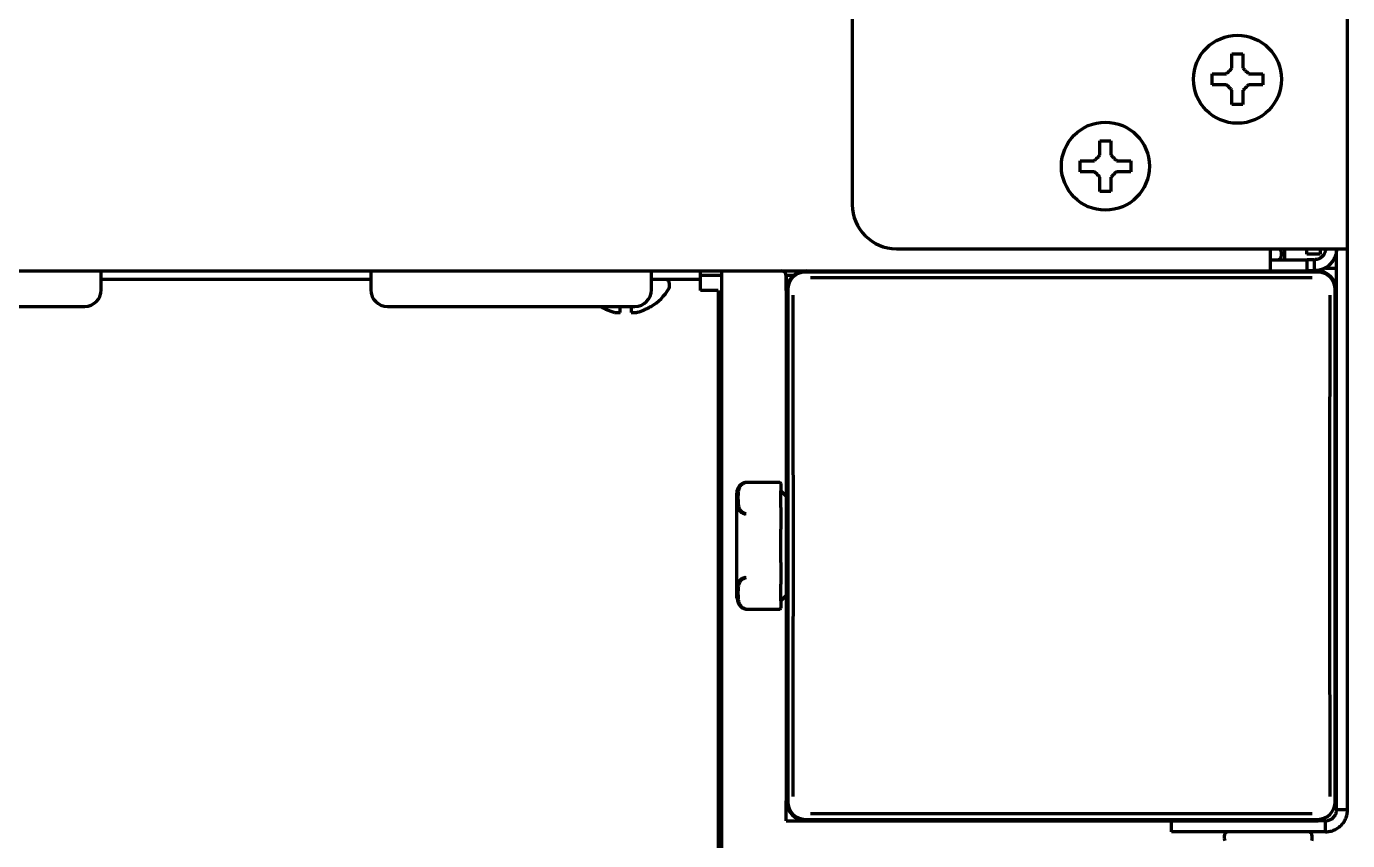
# Model space of a CAD drawing. Header units: inches. Extents: x -3055 to 7244, y 299 to 5591.
# Drawn here: x 7087.5 to 7207.6, y 2092.8 to 2166.8 of the extents above; entities that cross this region are included whole.
import ezdxf

# ---------------------------------------------------------------- set-up
doc = ezdxf.new("R2010")
doc.units = ezdxf.units.IN

msp = doc.modelspace()

# ---------------------------------------------------------------- linework, layer by layer
at = {"linetype": 'Continuous', "lineweight": 70}
for p, q in [((7207.57, 2146.62), (7207.57, 3798.15)), ((7162.57, 2167.62), (7162.57, 2150.62)), ((7195.27, 2162.02), (7195.27, 2162.52)), ((7199.87, 2162.52), (7199.87, 2162.02)), ((7195.27, 2161.52), (7195.27, 2162.02)), ((7199.87, 2162.02), (7199.87, 2161.52)), ((7183.27, 2154.12), (7183.27, 2154.62)), ((7183.27, 2153.62), (7183.27, 2154.12)), ((7187.87, 2154.62), (7187.87, 2154.12)), ((7187.87, 2154.12), (7187.87, 2153.62)), ((7166.57, 2146.62), (7205.57, 2146.62)), ((7200.57, 2144.62), (7200.57, 2146.62)), ((7201.87, 2145.62), (7201.87, 2146.62)), ((7203.87, 2146.12), (7203.87, 2146.62)), ((7205.07, 2146.62), (7205.07, 2146.12)), ((7205.57, 2146.62), (7207.57, 2146.62)), ((7206.57, 2095.62), (7206.57, 2146.62)), ((7207.57, 2095.62), (7207.57, 2146.62)), ((7200.57, 2145.62), (7203.91, 2145.62)), ((7201.57, 2146.02), (7201.57, 2146.22)), ((7205.07, 2146.12), (7203.87, 2146.12)), ((7203.91, 2144.62), (7203.91, 2145.62)), ((7204.57, 2145.62), (7203.91, 2145.62)), ((7204.57, 2144.62), (7204.57, 2145.62)), ((6322.57, 2144.62), (7200.57, 2144.62)), ((7094.32, 2142.87), (7094.32, 2144.62)), ((7118.82, 2144.62), (7118.82, 2142.87)), ((7144.32, 2142.87), (7144.32, 2144.62)), ((7148.77, 2143.82), (7148.77, 2144.62)), ((7148.77, 2144.22), (7150.67, 2144.22)), ((7150.67, 2144.62), (7150.67, 2014.12)), ((7156.57, 2144.22), (7156.57, 2142.82)), ((7156.57, 2144.22), (7157.4, 2144.22)), ((7156.57, 2142.82), (7156.57, 2144.12)), ((7204.85, 2144.5), (7158.3, 2144.5)), ((7200.57, 2144.62), (7203.91, 2144.62)), ((7204.57, 2144.62), (7203.91, 2144.62)), ((7204.77, 2144.62), (7204.57, 2144.62)), ((7206.57, 2144.82), (7205.57, 2144.82)), ((7118.82, 2143.82), (7094.32, 2143.82)), ((7146.47, 2143.82), (7144.32, 2143.82)), ((7145.97, 2143.22), (7145.97, 2143.42)), ((7148.77, 2143.82), (7146.47, 2143.82)), ((7148.77, 2142.82), (7148.77, 2143.82)), ((7156.7, 2142.9), (7156.7, 2096.35)), ((7206.45, 2096.35), (7206.45, 2142.9)), ((7150.37, 2142.82), (7148.77, 2142.82)), ((7150.37, 2142.82), (7150.37, 2061.32)), ((7156.57, 2142.82), (7156.57, 2096.42)), ((7206.57, 2096.42), (7206.57, 2142.82)), ((7070.32, 2141.37), (7092.82, 2141.37)), ((7120.32, 2141.37), (7142.82, 2141.37)), ((7139.67, 2141.35), (7139.67, 2141.38)), ((7144.27, 2141.38), (7144.27, 2141.35)), ((7155.97, 2125.38), (7152.91, 2125.38)), ((7156.07, 2125.28), (7156.07, 2124.62)), ((7152.07, 2114.85), (7152.07, 2124.4)), ((7156.07, 2124.62), (7156.57, 2124.12)), ((7156.07, 2124.27), (7156.07, 2124.62)), ((7156.07, 2123.11), (7156.07, 2124.27)), ((7156.07, 2123.11), (7156.07, 2122.45)), ((7156.07, 2122.45), (7156.07, 2121.14)), ((7156.07, 2119.98), (7156.07, 2121.14)), ((7156.07, 2119.27), (7156.07, 2119.98)), ((7156.07, 2118.11), (7156.07, 2119.27)), ((7156.07, 2118.11), (7156.07, 2116.79)), ((7156.07, 2116.79), (7156.07, 2116.14)), ((7156.07, 2114.98), (7156.07, 2116.14)), ((7156.57, 2115.12), (7156.07, 2114.62)), ((7156.07, 2114.62), (7156.07, 2114.98)), ((7156.07, 2114.62), (7156.07, 2113.97)), ((7152.73, 2113.91), (7152.88, 2113.87)), ((7152.91, 2113.87), (7155.97, 2113.87)), ((7150.36, 2104.62), (7150.67, 2104.62)), ((7150.57, 2104.64), (7150.57, 2094.62)), ((7156.57, 2094.62), (7156.57, 2096.42)), ((7207.57, 2095.62), (7206.57, 2095.62)), ((7150.67, 2094.62), (7150.37, 2094.62)), ((7156.57, 2094.62), (7158.37, 2094.62)), ((7158.3, 2094.75), (7204.85, 2094.75)), ((7158.37, 2094.62), (7204.77, 2094.62)), ((7205.57, 2094.62), (7191.57, 2094.62)), ((7191.57, 2093.62), (7191.57, 2094.62)), ((7198.62, 2094.62), (7198.62, 2094.62)), ((7202.13, 2094.62), (7202.13, 2094.62)), ((7205.57, 2093.62), (7205.57, 2094.62)), ((7205.57, 2093.62), (7191.57, 2093.62)), ((7196.37, 2093.22), (7196.37, 2093.02)), ((7204.37, 2093.02), (7204.37, 2093.22))]:
    msp.add_line(p, q, dxfattribs=at)
for centre in [(7197.57, 2162.02), (7185.57, 2154.12)]:
    msp.add_circle(centre, 4, dxfattribs=at)
for centre, radius, start, end in [((7166.57, 2150.62), 4, 180, 270), ((7197.37, 2144), 4.8, 30.3012, 33.0811), ((7201.17, 2146.02), 0.4, 270, 0), ((7201.17, 2146.22), 0.4, 0, 30.3012), ((7156.07, 2144.12), 0.5, 0, 90), ((7158.37, 2142.82), 1.8, 90, 180), ((7204.77, 2142.82), 1.8, 0, 90), ((7141.77, 2145.44), 4.8, 301.3727, 329.6988), ((7145.57, 2143.42), 0.4, 0, 90), ((7145.57, 2143.22), 0.4, 329.6988, 0), ((7092.82, 2142.87), 1.5, 270, 0), ((7120.32, 2142.87), 1.5, 180, 270), ((7142.82, 2142.87), 1.5, 270, 0), ((7153.07, 2124.4), 1, 100.7805, 180), ((7152.91, 2125.28), 0.1, 90, 100.6386), ((7155.97, 2125.28), 0.1, 0, 90), ((7152.91, 2113.97), 0.1, 259.3614, 270), ((7155.97, 2113.97), 0.1, 270, 0), ((7158.37, 2096.42), 1.8, 180, 270), ((7204.77, 2096.42), 1.8, 270, 284.6447), ((7196.77, 2093.22), 0.4, 90, 180), ((7196.77, 2093.02), 0.4, 180, 210.3012), ((7203.97, 2093.22), 0.4, 0, 90), ((7203.97, 2093.02), 0.4, 329.6988, 0)]:
    msp.add_arc(centre, radius, start, end, dxfattribs=at)
for centre, major_axis, ratio, start_param, end_param in [((7158.3, 2142.9), (-1.13, 1.13), 0.999695, 5.497939, 7.068431), ((7204.85, 2142.9), (1.13, 1.13), 0.999695, 5.497939, 7.068431), ((7181.57, 2147.37), (-193.8, 0), 0.017452, 1.452938, 1.688654), ((7153.83, 2119.62), (0, 193.8), 0.017452, 4.594531, 4.830247), ((7209.32, 2119.62), (0, -193.8), 0.017452, 4.594531, 4.830247), ((7158.3, 2096.35), (-1.13, -1.13), 0.999695, 5.497939, 7.068431), ((7204.85, 2096.35), (1.13, -1.13), 0.999695, 5.497939, 7.068431), ((7181.57, 2091.88), (193.8, 0), 0.017452, 1.452938, 1.688654)]:
    msp.add_ellipse(centre, major_axis=major_axis, ratio=ratio, start_param=start_param, end_param=end_param, dxfattribs=at)
for points in [[(7197.07, 2163.02), (7197.07, 2163.08), (7197.07, 2163.19), (7197.07, 2163.35), (7197.07, 2163.51), (7197.07, 2163.66), (7197.07, 2163.81), (7197.07, 2163.97), (7197.07, 2164.14), (7197.07, 2164.26), (7197.07, 2164.32)], [(7197.07, 2164.32), (7197.24, 2164.32), (7197.57, 2164.32), (7197.91, 2164.32), (7198.07, 2164.32)], [(7196.57, 2162.52), (7196.6, 2162.55), (7196.64, 2162.59), (7196.72, 2162.67), (7196.79, 2162.74), (7196.86, 2162.81), (7196.93, 2162.88), (7197, 2162.95), (7197.05, 2163), (7197.07, 2163.02)], [(7198.07, 2163.02), (7198.1, 2163), (7198.15, 2162.95), (7198.22, 2162.87), (7198.3, 2162.8), (7198.37, 2162.73), (7198.44, 2162.66), (7198.5, 2162.59), (7198.55, 2162.55), (7198.57, 2162.52)], [(7198.57, 2162.52), (7198.63, 2162.52), (7198.74, 2162.52), (7198.9, 2162.52), (7199.06, 2162.52), (7199.21, 2162.52), (7199.36, 2162.52), (7199.52, 2162.52), (7199.69, 2162.52), (7199.81, 2162.52), (7199.87, 2162.52)], [(7196.57, 2161.52), (7196.52, 2161.52), (7196.41, 2161.52), (7196.25, 2161.52), (7196.09, 2161.52), (7195.93, 2161.52), (7195.78, 2161.52), (7195.63, 2161.52), (7195.46, 2161.52), (7195.34, 2161.52), (7195.27, 2161.52)], [(7197.07, 2161.02), (7197.05, 2161.05), (7197, 2161.1), (7196.92, 2161.17), (7196.85, 2161.25), (7196.78, 2161.32), (7196.71, 2161.39), (7196.64, 2161.45), (7196.6, 2161.5), (7196.57, 2161.52)], [(7198.57, 2161.52), (7198.55, 2161.5), (7198.5, 2161.45), (7198.43, 2161.38), (7198.36, 2161.31), (7198.29, 2161.24), (7198.22, 2161.17), (7198.14, 2161.09), (7198.1, 2161.05), (7198.07, 2161.02)], [(7198.07, 2161.02), (7198.07, 2160.97), (7198.07, 2160.86), (7198.07, 2160.7), (7198.07, 2160.54), (7198.07, 2160.39), (7198.07, 2160.23), (7198.07, 2160.08), (7198.07, 2159.91), (7198.07, 2159.79), (7198.07, 2159.72)], [(7198.07, 2159.72), (7197.91, 2159.72), (7197.57, 2159.72), (7197.24, 2159.72), (7197.07, 2159.72)], [(7185.07, 2155.12), (7185.07, 2155.18), (7185.07, 2155.29), (7185.07, 2155.45), (7185.07, 2155.61), (7185.07, 2155.76), (7185.07, 2155.91), (7185.07, 2156.07), (7185.07, 2156.24), (7185.07, 2156.36), (7185.07, 2156.42)], [(7185.07, 2156.42), (7185.24, 2156.42), (7185.57, 2156.42), (7185.91, 2156.42), (7186.07, 2156.42)], [(7184.57, 2154.62), (7184.6, 2154.65), (7184.64, 2154.69), (7184.72, 2154.77), (7184.79, 2154.84), (7184.86, 2154.91), (7184.93, 2154.98), (7185, 2155.05), (7185.05, 2155.1), (7185.07, 2155.12)], [(7186.07, 2155.12), (7186.1, 2155.1), (7186.15, 2155.05), (7186.22, 2154.97), (7186.3, 2154.9), (7186.37, 2154.83), (7186.44, 2154.76), (7186.5, 2154.69), (7186.55, 2154.65), (7186.57, 2154.62)], [(7186.57, 2154.62), (7186.63, 2154.62), (7186.74, 2154.62), (7186.9, 2154.62), (7187.06, 2154.62), (7187.21, 2154.62), (7187.36, 2154.62), (7187.52, 2154.62), (7187.69, 2154.62), (7187.81, 2154.62), (7187.87, 2154.62)], [(7184.57, 2153.62), (7184.52, 2153.62), (7184.41, 2153.62), (7184.25, 2153.62), (7184.09, 2153.62), (7183.93, 2153.62), (7183.78, 2153.62), (7183.63, 2153.62), (7183.46, 2153.62), (7183.34, 2153.62), (7183.27, 2153.62)], [(7185.07, 2153.12), (7185.05, 2153.15), (7185, 2153.2), (7184.92, 2153.27), (7184.85, 2153.35), (7184.78, 2153.42), (7184.71, 2153.49), (7184.64, 2153.55), (7184.6, 2153.6), (7184.57, 2153.62)], [(7186.57, 2153.62), (7186.55, 2153.6), (7186.5, 2153.55), (7186.43, 2153.48), (7186.36, 2153.41), (7186.29, 2153.34), (7186.22, 2153.27), (7186.14, 2153.19), (7186.1, 2153.15), (7186.07, 2153.12)], [(7186.07, 2153.12), (7186.07, 2153.07), (7186.07, 2152.96), (7186.07, 2152.8), (7186.07, 2152.64), (7186.07, 2152.49), (7186.07, 2152.33), (7186.07, 2152.18), (7186.07, 2152.01), (7186.07, 2151.89), (7186.07, 2151.82)], [(7186.07, 2151.82), (7185.91, 2151.82), (7185.57, 2151.82), (7185.24, 2151.82), (7185.07, 2151.82)], [(7205.57, 2146.62), (7205.57, 2146.58), (7205.57, 2146.49), (7205.54, 2146.36), (7205.5, 2146.24), (7205.44, 2146.12), (7205.37, 2146.01), (7205.28, 2145.91), (7205.18, 2145.83), (7205.07, 2145.75), (7204.96, 2145.7), (7204.83, 2145.65), (7204.7, 2145.63), (7204.62, 2145.62), (7204.57, 2145.62)], [(7206.57, 2146.62), (7206.57, 2146.55), (7206.57, 2146.41), (7206.53, 2146.21), (7206.48, 2146), (7206.4, 2145.81), (7206.31, 2145.62), (7206.19, 2145.45), (7206.06, 2145.28), (7205.91, 2145.13), (7205.75, 2145), (7205.57, 2144.89), (7205.39, 2144.79), (7205.19, 2144.72), (7204.99, 2144.66), (7204.78, 2144.63), (7204.64, 2144.62), (7204.57, 2144.62)], [(7140.97, 2140.83), (7141, 2140.82), (7141.04, 2140.82), (7141.12, 2140.81), (7141.19, 2140.81), (7141.26, 2140.81), (7141.33, 2140.81), (7141.4, 2140.82), (7141.45, 2140.82), (7141.47, 2140.83)], [(7141.47, 2140.83), (7141.47, 2140.84), (7141.47, 2140.87), (7141.47, 2140.92), (7141.47, 2140.98), (7141.47, 2141.04), (7141.47, 2141.11), (7141.47, 2141.18), (7141.47, 2141.27), (7141.47, 2141.34), (7141.47, 2141.38)], [(7142.47, 2140.83), (7142.5, 2140.82), (7142.55, 2140.82), (7142.62, 2140.81), (7142.7, 2140.81), (7142.77, 2140.81), (7142.84, 2140.81), (7142.9, 2140.82), (7142.95, 2140.82), (7142.97, 2140.83)], [(7142.97, 2140.83), (7143.03, 2140.84), (7143.14, 2140.87), (7143.3, 2140.92), (7143.46, 2140.98), (7143.61, 2141.04), (7143.76, 2141.11), (7143.92, 2141.18), (7144.09, 2141.27), (7144.21, 2141.34), (7144.27, 2141.38)], [(7205.57, 2094.62), (7205.63, 2094.62), (7205.73, 2094.63), (7205.88, 2094.67), (7206.03, 2094.73), (7206.16, 2094.81), (7206.28, 2094.91), (7206.39, 2095.03), (7206.47, 2095.17), (7206.53, 2095.31), (7206.56, 2095.47), (7206.57, 2095.57), (7206.57, 2095.62)], [(7205.57, 2093.62), (7205.64, 2093.62), (7205.78, 2093.63), (7205.99, 2093.66), (7206.19, 2093.72), (7206.39, 2093.79), (7206.57, 2093.89), (7206.75, 2094), (7206.91, 2094.13), (7207.06, 2094.28), (7207.19, 2094.45), (7207.31, 2094.62), (7207.4, 2094.81), (7207.48, 2095), (7207.53, 2095.21), (7207.57, 2095.41), (7207.57, 2095.55), (7207.57, 2095.62)]]:
    msp.add_open_spline(points, degree=3, dxfattribs=at)
for points, knots in [([(7198.07, 2164.32), (7198.07, 2164.12), (7198.07, 2163.91), (7198.07, 2163.59), (7198.07, 2163.48), (7198.07, 2163.25), (7198.07, 2163.14), (7198.07, 2163.02)], [0, 0, 0, 0, 0.5, 0.5, 0.75, 0.75, 1, 1, 1, 1]), ([(7195.27, 2162.52), (7195.48, 2162.52), (7195.69, 2162.52), (7196.01, 2162.52), (7196.12, 2162.52), (7196.34, 2162.52), (7196.46, 2162.52), (7196.57, 2162.52)], [0, 0, 0, 0, 0.5, 0.5, 0.75, 0.75, 1, 1, 1, 1]), ([(7197.07, 2159.72), (7197.07, 2159.93), (7197.07, 2160.14), (7197.07, 2160.46), (7197.07, 2160.57), (7197.07, 2160.79), (7197.07, 2160.91), (7197.07, 2161.02)], [0, 0, 0, 0, 0.5, 0.5, 0.75, 0.75, 1, 1, 1, 1]), ([(7199.87, 2161.52), (7199.67, 2161.52), (7199.46, 2161.52), (7199.14, 2161.52), (7199.03, 2161.52), (7198.8, 2161.52), (7198.69, 2161.52), (7198.57, 2161.52)], [0, 0, 0, 0, 0.5, 0.5, 0.75, 0.75, 1, 1, 1, 1]), ([(7186.07, 2156.42), (7186.07, 2156.22), (7186.07, 2156.01), (7186.07, 2155.69), (7186.07, 2155.58), (7186.07, 2155.35), (7186.07, 2155.24), (7186.07, 2155.12)], [0, 0, 0, 0, 0.5, 0.5, 0.75, 0.75, 1, 1, 1, 1]), ([(7183.27, 2154.62), (7183.48, 2154.62), (7183.69, 2154.62), (7184.01, 2154.62), (7184.12, 2154.62), (7184.34, 2154.62), (7184.46, 2154.62), (7184.57, 2154.62)], [0, 0, 0, 0, 0.5, 0.5, 0.75, 0.75, 1, 1, 1, 1]), ([(7185.07, 2151.82), (7185.07, 2152.03), (7185.07, 2152.24), (7185.07, 2152.56), (7185.07, 2152.67), (7185.07, 2152.89), (7185.07, 2153.01), (7185.07, 2153.12)], [0, 0, 0, 0, 0.5, 0.5, 0.75, 0.75, 1, 1, 1, 1]), ([(7187.87, 2153.62), (7187.67, 2153.62), (7187.46, 2153.62), (7187.14, 2153.62), (7187.03, 2153.62), (7186.8, 2153.62), (7186.69, 2153.62), (7186.57, 2153.62)], [0, 0, 0, 0, 0.5, 0.5, 0.75, 0.75, 1, 1, 1, 1]), ([(7203.87, 2146.12), (7203.87, 2146.19), (7203.87, 2146.33), (7203.86, 2146.5), (7203.85, 2146.59), (7203.85, 2146.62)], [0, 0, 0, 0, 0.417166, 0.834333, 1, 1, 1, 1]), ([(7139.67, 2141.38), (7139.88, 2141.25), (7140.09, 2141.15), (7140.41, 2141.01), (7140.52, 2140.97), (7140.74, 2140.89), (7140.86, 2140.86), (7140.97, 2140.83)], [0, 0, 0, 0, 0.5, 0.5, 0.75, 0.75, 1, 1, 1, 1]), ([(7142.47, 2141.38), (7142.47, 2141.25), (7142.47, 2141.15), (7142.47, 2141.01), (7142.47, 2140.97), (7142.47, 2140.89), (7142.47, 2140.86), (7142.47, 2140.83)], [0, 0, 0, 0, 0.5, 0.5, 0.75, 0.75, 1, 1, 1, 1]), ([(7152.89, 2125.38), (7152.86, 2125.37), (7152.83, 2125.37), (7152.77, 2125.35), (7152.74, 2125.34), (7152.69, 2125.32), (7152.66, 2125.31), (7152.63, 2125.29), (7152.61, 2125.28), (7152.59, 2125.27), (7152.58, 2125.26), (7152.53, 2125.23), (7152.49, 2125.2), (7152.42, 2125.14), (7152.39, 2125.11), (7152.35, 2125.07), (7152.34, 2125.05), (7152.31, 2125.02), (7152.3, 2125), (7152.27, 2124.95), (7152.25, 2124.92), (7152.2, 2124.82), (7152.18, 2124.75), (7152.15, 2124.65), (7152.14, 2124.61), (7152.13, 2124.55), (7152.12, 2124.51), (7152.11, 2124.41), (7152.1, 2124.34), (7152.09, 2124.21), (7152.09, 2124.14), (7152.08, 2124.01), (7152.08, 2123.88), (7152.08, 2123.75), (7152.09, 2123.62), (7152.09, 2123.56), (7152.1, 2123.43), (7152.11, 2123.37), (7152.12, 2123.27), (7152.13, 2123.24), (7152.14, 2123.18), (7152.15, 2123.15), (7152.18, 2123.06), (7152.2, 2123), (7152.25, 2122.91), (7152.27, 2122.88), (7152.31, 2122.82), (7152.34, 2122.79), (7152.38, 2122.75), (7152.39, 2122.74), (7152.42, 2122.71), (7152.44, 2122.7), (7152.49, 2122.66), (7152.53, 2122.63), (7152.58, 2122.6), (7152.59, 2122.6), (7152.61, 2122.59), (7152.63, 2122.58), (7152.66, 2122.56), (7152.69, 2122.55), (7152.73, 2122.54), (7152.74, 2122.54), (7152.77, 2122.53), (7152.78, 2122.52), (7152.83, 2122.51), (7152.86, 2122.51), (7152.89, 2122.5)], [0, 0, 0, 0, 0.015625, 0.015625, 0.03125, 0.03125, 0.046875, 0.046875, 0.054687, 0.054687, 0.0625, 0.0625, 0.09375, 0.09375, 0.125, 0.125, 0.140625, 0.140625, 0.15625, 0.15625, 0.1875, 0.1875, 0.25, 0.25, 0.28125, 0.28125, 0.3125, 0.3125, 0.375, 0.375, 0.4375, 0.4375, 0.5, 0.5625, 0.5625, 0.625, 0.625, 0.6875, 0.6875, 0.71875, 0.71875, 0.75, 0.75, 0.8125, 0.8125, 0.84375, 0.84375, 0.875, 0.875, 0.890625, 0.890625, 0.90625, 0.90625, 0.9375, 0.9375, 0.945312, 0.945312, 0.953125, 0.953125, 0.96875, 0.96875, 0.976562, 0.976562, 0.984375, 0.984375, 1, 1, 1, 1]), ([(7152.91, 2125.37), (7152.88, 2125.36), (7152.85, 2125.36), (7152.81, 2125.34), (7152.79, 2125.34), (7152.77, 2125.33), (7152.75, 2125.32), (7152.72, 2125.31), (7152.69, 2125.3), (7152.65, 2125.28), (7152.63, 2125.26), (7152.57, 2125.23), (7152.53, 2125.2), (7152.47, 2125.14), (7152.45, 2125.11), (7152.41, 2125.07), (7152.4, 2125.05), (7152.38, 2125.02), (7152.37, 2125.01), (7152.34, 2124.96), (7152.33, 2124.93), (7152.28, 2124.84), (7152.26, 2124.78), (7152.24, 2124.68), (7152.23, 2124.65), (7152.22, 2124.59), (7152.21, 2124.56), (7152.2, 2124.46), (7152.2, 2124.4), (7152.19, 2124.27), (7152.18, 2124.14), (7152.18, 2123.95), (7152.18, 2123.83), (7152.19, 2123.7), (7152.19, 2123.64), (7152.2, 2123.51), (7152.2, 2123.45), (7152.21, 2123.35), (7152.22, 2123.32), (7152.23, 2123.26), (7152.24, 2123.22), (7152.26, 2123.13), (7152.28, 2123.07), (7152.33, 2122.97), (7152.34, 2122.94), (7152.38, 2122.88), (7152.4, 2122.85), (7152.43, 2122.81), (7152.45, 2122.79), (7152.47, 2122.77), (7152.49, 2122.75), (7152.53, 2122.71), (7152.57, 2122.68), (7152.63, 2122.64), (7152.65, 2122.63), (7152.69, 2122.61), (7152.72, 2122.6), (7152.75, 2122.58), (7152.77, 2122.58), (7152.79, 2122.57), (7152.81, 2122.56), (7152.85, 2122.55), (7152.88, 2122.54), (7152.91, 2122.54)], [0, 0, 0, 0, 0.015625, 0.015625, 0.023437, 0.023437, 0.03125, 0.03125, 0.046875, 0.046875, 0.0625, 0.0625, 0.09375, 0.09375, 0.125, 0.125, 0.140625, 0.140625, 0.15625, 0.15625, 0.1875, 0.1875, 0.25, 0.25, 0.28125, 0.28125, 0.3125, 0.3125, 0.375, 0.375, 0.4375, 0.5, 0.5625, 0.5625, 0.625, 0.625, 0.6875, 0.6875, 0.71875, 0.71875, 0.75, 0.75, 0.8125, 0.8125, 0.84375, 0.84375, 0.875, 0.875, 0.890625, 0.890625, 0.90625, 0.90625, 0.9375, 0.9375, 0.953125, 0.953125, 0.96875, 0.96875, 0.976562, 0.976562, 0.984375, 0.984375, 1, 1, 1, 1]), ([(7152.89, 2116.75), (7152.86, 2116.74), (7152.83, 2116.73), (7152.77, 2116.72), (7152.74, 2116.71), (7152.69, 2116.69), (7152.66, 2116.68), (7152.63, 2116.67), (7152.61, 2116.66), (7152.59, 2116.65), (7152.58, 2116.64), (7152.53, 2116.62), (7152.49, 2116.59), (7152.42, 2116.54), (7152.39, 2116.51), (7152.35, 2116.47), (7152.34, 2116.45), (7152.31, 2116.43), (7152.3, 2116.41), (7152.27, 2116.37), (7152.25, 2116.34), (7152.2, 2116.25), (7152.18, 2116.19), (7152.15, 2116.1), (7152.14, 2116.07), (7152.13, 2116), (7152.12, 2115.97), (7152.11, 2115.88), (7152.1, 2115.82), (7152.09, 2115.69), (7152.09, 2115.63), (7152.08, 2115.5), (7152.08, 2115.37), (7152.08, 2115.24), (7152.09, 2115.1), (7152.09, 2115.04), (7152.1, 2114.9), (7152.11, 2114.83), (7152.12, 2114.73), (7152.13, 2114.7), (7152.14, 2114.63), (7152.15, 2114.6), (7152.18, 2114.5), (7152.2, 2114.43), (7152.25, 2114.33), (7152.27, 2114.3), (7152.31, 2114.23), (7152.34, 2114.2), (7152.38, 2114.15), (7152.39, 2114.13), (7152.42, 2114.1), (7152.44, 2114.09), (7152.49, 2114.04), (7152.53, 2114.02), (7152.58, 2113.98), (7152.59, 2113.98), (7152.62, 2113.96), (7152.63, 2113.96), (7152.66, 2113.94), (7152.69, 2113.93), (7152.73, 2113.91), (7152.74, 2113.91), (7152.77, 2113.9), (7152.78, 2113.89), (7152.83, 2113.88), (7152.86, 2113.87), (7152.89, 2113.87)], [0, 0, 0, 0, 0.015625, 0.015625, 0.03125, 0.03125, 0.046875, 0.046875, 0.054688, 0.054688, 0.0625, 0.0625, 0.09375, 0.09375, 0.125, 0.125, 0.140625, 0.140625, 0.15625, 0.15625, 0.1875, 0.1875, 0.25, 0.25, 0.28125, 0.28125, 0.3125, 0.3125, 0.375, 0.375, 0.4375, 0.4375, 0.5, 0.5625, 0.5625, 0.625, 0.625, 0.6875, 0.6875, 0.71875, 0.71875, 0.75, 0.75, 0.8125, 0.8125, 0.84375, 0.84375, 0.875, 0.875, 0.890625, 0.890625, 0.90625, 0.90625, 0.9375, 0.9375, 0.945313, 0.945313, 0.953125, 0.953125, 0.96875, 0.96875, 0.976563, 0.976563, 0.984375, 0.984375, 1, 1, 1, 1]), ([(7152.91, 2116.71), (7152.88, 2116.7), (7152.85, 2116.7), (7152.81, 2116.68), (7152.79, 2116.68), (7152.77, 2116.67), (7152.75, 2116.66), (7152.72, 2116.65), (7152.69, 2116.64), (7152.65, 2116.61), (7152.63, 2116.6), (7152.57, 2116.56), (7152.53, 2116.54), (7152.47, 2116.48), (7152.45, 2116.45), (7152.41, 2116.41), (7152.4, 2116.39), (7152.38, 2116.36), (7152.37, 2116.35), (7152.34, 2116.3), (7152.33, 2116.27), (7152.28, 2116.18), (7152.26, 2116.12), (7152.24, 2116.02), (7152.23, 2115.99), (7152.22, 2115.93), (7152.21, 2115.9), (7152.2, 2115.8), (7152.2, 2115.74), (7152.19, 2115.61), (7152.18, 2115.48), (7152.18, 2115.29), (7152.18, 2115.17), (7152.19, 2115.04), (7152.19, 2114.98), (7152.2, 2114.85), (7152.2, 2114.78), (7152.21, 2114.69), (7152.22, 2114.66), (7152.23, 2114.59), (7152.24, 2114.56), (7152.26, 2114.47), (7152.28, 2114.41), (7152.33, 2114.31), (7152.34, 2114.28), (7152.38, 2114.22), (7152.4, 2114.19), (7152.44, 2114.15), (7152.45, 2114.13), (7152.47, 2114.1), (7152.49, 2114.09), (7152.53, 2114.05), (7152.57, 2114.02), (7152.63, 2113.98), (7152.65, 2113.97), (7152.69, 2113.95), (7152.72, 2113.94), (7152.75, 2113.92), (7152.77, 2113.92), (7152.79, 2113.91), (7152.81, 2113.9), (7152.85, 2113.89), (7152.88, 2113.88), (7152.91, 2113.88)], [0, 0, 0, 0, 0.015625, 0.015625, 0.023437, 0.023437, 0.03125, 0.03125, 0.046875, 0.046875, 0.0625, 0.0625, 0.09375, 0.09375, 0.125, 0.125, 0.140625, 0.140625, 0.15625, 0.15625, 0.1875, 0.1875, 0.25, 0.25, 0.28125, 0.28125, 0.3125, 0.3125, 0.375, 0.375, 0.4375, 0.5, 0.5625, 0.5625, 0.625, 0.625, 0.6875, 0.6875, 0.71875, 0.71875, 0.75, 0.75, 0.8125, 0.8125, 0.84375, 0.84375, 0.875, 0.875, 0.890625, 0.890625, 0.90625, 0.90625, 0.9375, 0.9375, 0.953125, 0.953125, 0.96875, 0.96875, 0.976563, 0.976563, 0.984375, 0.984375, 1, 1, 1, 1])]:
    msp.add_open_spline(points, degree=3, knots=knots, dxfattribs=at)

doc.saveas('drawing.dxf')
